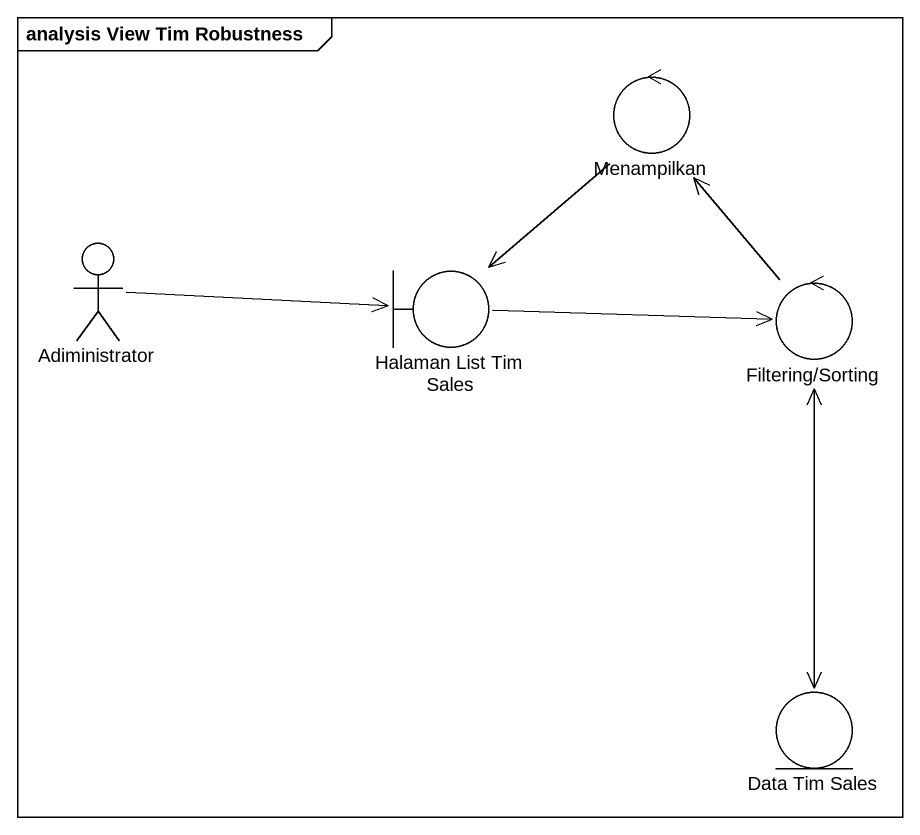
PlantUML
@startuml
mainframe analysis View Tim Robustness
control Menampilkan
actor Adiministrator
boundary "Halaman List Tim Sales" as Halaman_List_Tim_Sales
control "Filtering/Sorting" as Filtering_Sorting
entity "Data Tim Sales" as Data_Tim_Sales
Menampilkan --> Halaman_List_Tim_Sales
Adiministrator -right-> Halaman_List_Tim_Sales
Halaman_List_Tim_Sales -right-> Filtering_Sorting
Filtering_Sorting -up-> Menampilkan
Filtering_Sorting <--> Data_Tim_Sales
@enduml
